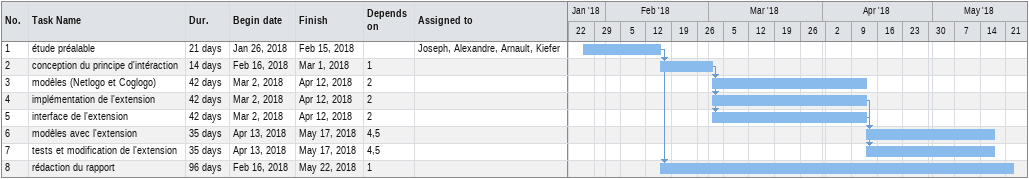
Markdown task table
| ID | Task | Duration | Start | Finish | Predecessors | Resources |
|---|---|---|---|---|---|---|
| 1 | étude préalable | 21d | 2018-01-26 | 2018-02-15 |  | Joseph, Alexandre, Arnault, Kiefer |
| 2 | conception du principe d'intéraction | 14d | 2018-02-16 | 2018-03-01 | 1 |  |
| 3 | modèles (Netlogo et Coglogo) | 42d | 2018-03-02 | 2018-04-12 | 2 |  |
| 4 | implémentation de l'extension | 42d | 2018-03-02 | 2018-04-12 | 2 |  |
| 5 | interface de l'extension | 42d | 2018-03-02 | 2018-04-12 | 2 |  |
| 6 | modèles avec l'extension | 35d | 2018-04-13 | 2018-05-17 | 4, 5 |  |
| 7 | tests et modification de l'extension | 35d | 2018-04-13 | 2018-05-17 | 4, 5 |  |
| 8 | rédaction du rapport | 96d | 2018-02-16 | 2018-05-22 | 1 |  |
